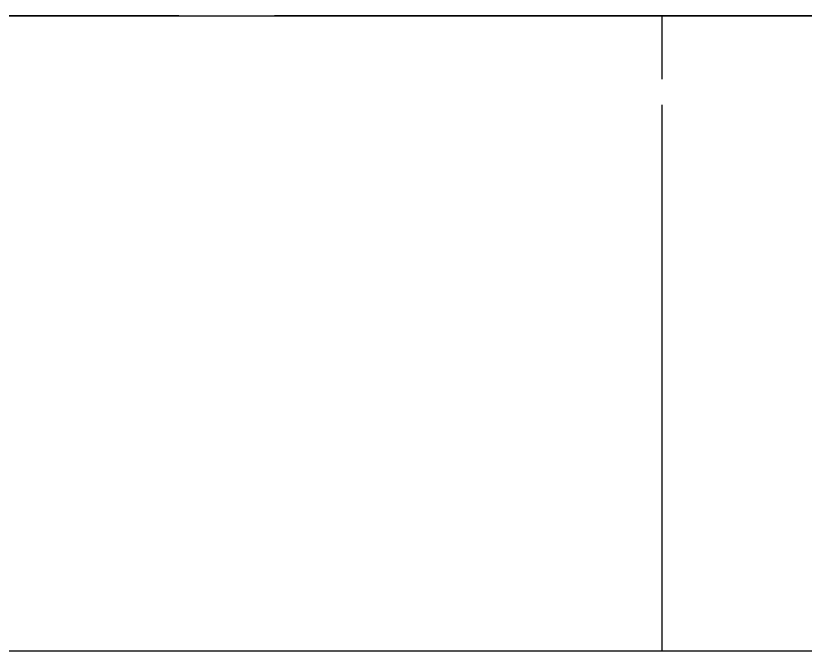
# Model space of a CAD drawing. Extents: x 8 to 586, y 8 to 412.
# Drawn here: x 189.83 to 202.25, y 228 to 238 of the extents above; entities that cross this region are included whole.
import ezdxf

# ---------------------------------------------------------------- set-up
doc = ezdxf.new("R2010")
doc.units = 0
doc.linetypes.add('CENTER', pattern=[10.2, 6, -1.6, 1, -1.6])
doc.linetypes.add('DASHED', pattern=[3, 1.8, -1.2])
for name, color, linetype in [('HIDDEN', 8, 'DASHED'), ('SEAM', 3, 'CENTER'), ('VISIBLE', 7, 'CONTINUOUS')]:
    doc.layers.add(name, color=color, linetype=linetype)

msp = doc.modelspace()

# ---------------------------------------------------------------- linework, layer by layer
at = {"layer": 'HIDDEN'}
for p, q in [((52.5, 238), (202.5, 238)), ((55, 238), (200, 238)), ((55, 238), (200, 238)), ((200, 228), (200, 238)), ((200, 228), (200, 238)), ((202.5, 228), (52.5, 228)), ((200, 228), (55, 228)), ((200, 228), (55, 228))]:
    msp.add_line(p, q, dxfattribs=at)
at = {"layer": 'SEAM'}
for p, q in [((200, 238), (127.5, 238)), ((202.5, 238), (127.5, 238)), ((215, 238), (200, 238)), ((200, 228), (200, 238)), ((200, 228), (127.5, 228)), ((202.5, 228), (127.5, 228)), ((215, 228), (200, 228))]:
    msp.add_line(p, q, dxfattribs=at)
at = {"layer": 'VISIBLE'}
for p, q in [((52.5, 238), (202.5, 238)), ((202.5, 228), (52.5, 228))]:
    msp.add_line(p, q, dxfattribs=at)

doc.saveas('drawing.dxf')
